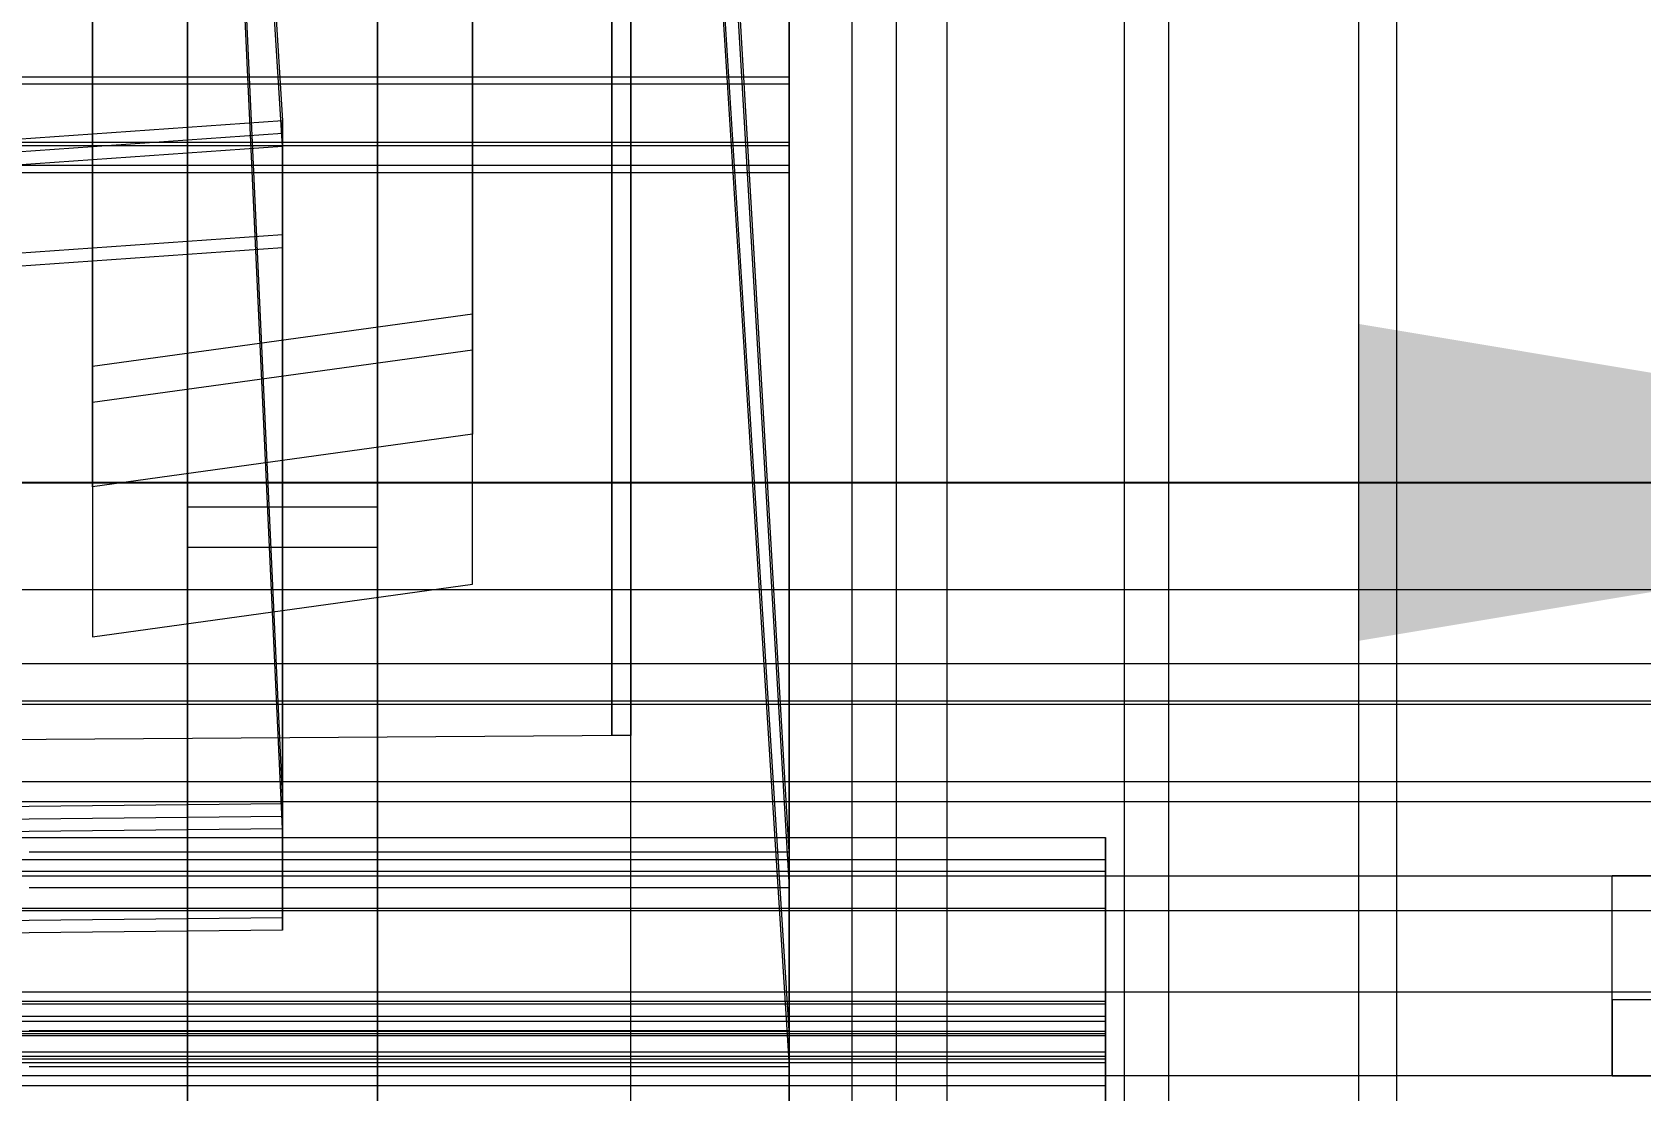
# Model space of a CAD drawing. Header units: millimetres. Extents: x -2500 to 58855, y -53268 to 6837.
# Drawn here: x 130.5 to 384.5, y -35396 to -35228.9 of the extents above; entities that cross this region are included whole.
import ezdxf

# ---------------------------------------------------------------- set-up
doc = ezdxf.new("R2010")
doc.units = ezdxf.units.MM
for name, color, linetype, lineweight in [('COTAS_O', 1, 'Continuous', 0), ('COTAS_R', 1, 'Continuous', 0), ('frontal_briquetadora', 7, 'Continuous', 0), ('frontal_C01', 7, 'Continuous', 0), ('frontal_C02', 7, 'Continuous', 0), ('frontal_C03', 7, 'Continuous', 0), ('frontal_C05', 7, 'Continuous', 0), ('frontal_dos-mix', 7, 'Continuous', 0), ('frontal_mix-C02', 7, 'Continuous', 0), ('frontal_secador', 7, 'Continuous', 0), ('frontal_tolva-C01', 7, 'Continuous', 0)]:
    doc.layers.add(name, color=color, linetype=linetype, lineweight=lineweight)
doc.dimstyles.new('R19_100', dxfattribs={"dimtxt": 250, "dimasz": 150, "dimexe": 150, "dimexo": 80, "dimgap": 100, "dimtad": 1, "dimtih": 1, "dimtoh": 1, "dimdsep": 46, "dimcen": 0.09, "dimadec": 0, "dimazin": 0, "dimtfac": 1, "dimtdec": 4, "dimtofl": 0, "dimtmove": 0, "dimatfit": 3, "dimfxl": 1, "dimtolj": 1, "dimtzin": 0, "dimarcsym": 0})

# ---------------------------------------------------------------- blocks, each defined once
blk = doc.blocks.new('*D37')
at = {"layer": 'COTAS_R', "color": 0, "lineweight": -2, "transparency": 16777216}
for p, q in [((-1750, -35420), (-1750, -34450)), ((2600, -35420), (2600, -34450)), ((-1600, -34600), (2450, -34600))]:
    blk.add_line(p, q, dxfattribs=at)
at = {"layer": 'COTAS_R', "color": 0, "transparency": 16777216}
for points in [[(-1600, -34575), (-1600, -34625), (-1750, -34600)], [(2450, -34575), (2450, -34625), (2600, -34600)]]:
    blk.add_solid(points, dxfattribs=at)
at = {"layer": 'Defpoints', "color": 0, "transparency": 16777216}
for p in [(2600, -34600), (-1750, -35500), (2600, -35500)]:
    blk.add_point(p, dxfattribs=at)
blk = doc.blocks.new('*D45')
at = {"layer": 'COTAS_O', "color": 0, "lineweight": -2, "transparency": 16777216}
for p, q in [((-1480, -35920), (-1480, -35150)), ((490, -35920), (490, -35150)), ((-1330, -35300), (340, -35300))]:
    blk.add_line(p, q, dxfattribs=at)
at = {"layer": 'COTAS_O', "color": 0, "transparency": 16777216}
for points in [[(-1330, -35275), (-1330, -35325), (-1480, -35300)], [(340, -35275), (340, -35325), (490, -35300)]]:
    blk.add_solid(points, dxfattribs=at)
at = {"layer": 'Defpoints', "color": 0, "transparency": 16777216}
for p in [(490, -35300), (-1480, -36000), (490, -36000)]:
    blk.add_point(p, dxfattribs=at)
blk = doc.blocks.new('*D47')
at = {"layer": 'COTAS_O', "color": 0, "lineweight": -2, "transparency": 16777216}
for p, q in [((-1400, -35920), (-1400, -35150)), ((1400, -35920), (1400, -35150)), ((-1250, -35300), (1250, -35300))]:
    blk.add_line(p, q, dxfattribs=at)
at = {"layer": 'COTAS_O', "color": 0, "transparency": 16777216}
for points in [[(-1250, -35275), (-1250, -35325), (-1400, -35300)], [(1250, -35275), (1250, -35325), (1400, -35300)]]:
    blk.add_solid(points, dxfattribs=at)
at = {"layer": 'Defpoints', "color": 0, "transparency": 16777216}
for p in [(1400, -35300), (-1400, -36000), (1400, -36000)]:
    blk.add_point(p, dxfattribs=at)

msp = doc.modelspace()

# ---------------------------------------------------------------- linework, layer by layer
at = {"layer": 'frontal_briquetadora'}
for p, q in [((340, -35988), (340, -34950)), ((346, -35988), (346, -34950))]:
    msp.add_line(p, q, dxfattribs=at)
at = {"layer": 'frontal_C01'}
for p, q in [((250, -35735.764), (250, -32680.37)), ((250, -32685.104), (250, -35740.498)), ((250, -35358.334), (228.298, -34987.381)), ((228.298, -34993.069), (250, -35364.021)), ((200, -35145.894), (200, -35273.438)), ((200, -35151.578), (200, -35279.122)), ((200, -35164.841), (200, -35292.385)), ((140, -35281.728), (140, -35176.603)), ((140, -35287.412), (140, -35182.288)), ((200, -35316.069), (200, -35188.525)), ((140, -35300.675), (140, -35195.551)), ((155, -35623.419), (155, -35202.487)), ((185, -35202.487), (185, -35623.419)), ((155, -35208.891), (155, -35629.823)), ((185, -35629.823), (185, -35208.891)), ((140, -35219.235), (140, -35324.359)), ((200, -35273.438), (140, -35281.728)), ((200, -35279.122), (200, -35273.438)), ((200, -35279.122), (140, -35287.412)), ((200, -35292.385), (200, -35279.122)), ((140, -35281.728), (140, -35287.412)), ((140, -35287.412), (140, -35300.675)), ((200, -35292.385), (140, -35300.675)), ((200, -35316.069), (200, -35292.385)), ((140, -35300.675), (140, -35324.359)), ((155, -35310.272), (155, -35303.868)), ((155, -35303.868), (185, -35303.868)), ((155, -35714.669), (155, -35303.868)), ((185, -35303.868), (185, -35310.272)), ((185, -35303.868), (185, -35714.669)), ((185, -35310.272), (155, -35310.272)), ((155, -35310.272), (155, -35721.072)), ((185, -35721.072), (185, -35310.272)), ((140, -35324.359), (200, -35316.069)), ((-450, -35334.472), (450, -35334.472)), ((450, -35347.279), (-450, -35347.279)), ((-300, -35356.057), (300, -35356.057)), ((300, -35359.591), (300, -35356.057)), ((300, -35356.057), (300, -35381.955)), ((130, -35358.334), (250, -35358.334)), ((250, -35364.021), (250, -35358.334)), ((300, -35359.591), (-300, -35359.591)), ((300, -35361.443), (-300, -35361.443)), ((300, -35385.017), (300, -35359.591)), ((300, -35386.623), (300, -35361.443)), ((300, -35361.443), (300, -35367.204)), ((250, -35364.021), (130, -35364.021)), ((450, -35367.63), (-450, -35367.63)), ((-300, -35367.204), (300, -35367.204)), ((300, -35367.204), (300, -35391.614)), ((-450, -35380.437), (450, -35380.437)), ((300, -35381.955), (-300, -35381.955)), ((300, -35381.955), (300, -35385.017)), ((-300, -35382.329), (300, -35382.329)), ((300, -35384.293), (-300, -35384.293)), ((300, -35382.329), (300, -35431.355)), ((300, -35382.329), (300, -35384.293)), ((300, -35433.319), (300, -35384.293)), ((-300, -35385.017), (300, -35385.017)), ((-300, -35386.623), (300, -35386.623)), ((300, -35391.614), (300, -35386.623)), ((300, -35387.348), (-300, -35387.348)), ((300, -35434.716), (300, -35387.348)), ((300, -35390.55), (300, -35387.348)), ((-300, -35390.55), (300, -35390.55)), ((300, -35391.614), (-300, -35391.614)), ((300, -35390.55), (300, -35437.918))]:
    msp.add_line(p, q, dxfattribs=at)
at = {"layer": 'frontal_C02'}
for p, q in [((250, -35767.535), (250, -32976.99)), ((250, -32981.769), (250, -35772.314)), ((250, -35386.528), (228.298, -35041.759)), ((228.298, -35047.5), (250, -35392.269)), ((-450, -35316.924), (450, -35316.924)), ((450, -35328.615), (-450, -35328.615)), ((450, -35350.396), (-450, -35350.396)), ((-450, -35362.087), (450, -35362.087)), ((-300, -35387.01), (300, -35387.01)), ((130, -35386.528), (250, -35386.528)), ((250, -35392.269), (250, -35386.528)), ((300, -35391.059), (300, -35387.01)), ((300, -35387.01), (300, -35412.781)), ((300, -35389.935), (-300, -35389.935)), ((300, -35391.059), (-300, -35391.059)), ((250, -35392.269), (130, -35392.269)), ((300, -35415.315), (300, -35389.935)), ((300, -35389.935), (300, -35395.193)), ((300, -35416.29), (300, -35391.059)), ((-300, -35395.193), (300, -35395.193)), ((300, -35395.193), (300, -35419.872))]:
    msp.add_line(p, q, dxfattribs=at)
at = {"layer": 'frontal_C03'}
for p, q in [((250, -35246.305), (250, -32596.305)), ((250, -32601.121), (250, -35251.121)), ((250, -35219.937), (250, -35236.054)), ((250, -35237.141), (250, -35221.476)), ((250, -35236.054), (-250, -35236.054)), ((250, -35237.141), (-250, -35237.141)), ((250, -35236.054), (250, -35246.305)), ((250, -35246.868), (250, -35237.141)), ((-250, -35246.305), (250, -35246.305)), ((250, -35246.868), (-250, -35246.868)), ((250, -35246.305), (250, -35251.121)), ((250, -35246.305), (250, -35249.994)), ((250, -35249.994), (250, -35246.868)), ((250, -35249.994), (-250, -35249.994)), ((250, -35251.121), (-250, -35251.121)), ((380, -35381.683), (380, -35362.052)), ((380, -35362.052), (480, -35362.052)), ((380, -35393.683), (380, -35362.052)), ((480, -35381.683), (380, -35381.683)), ((380, -35381.683), (380, -35393.683)), ((430, -35393.683), (-430, -35393.683)), ((380, -35393.683), (480, -35393.683))]:
    msp.add_line(p, q, dxfattribs=at)
at = {"layer": 'frontal_C05'}
for p, q in [((260, -35980), (260, -35030)), ((267, -35980), (267, -35030)), ((303, -35980), (303, -35030)), ((310, -35980), (310, -35030))]:
    msp.add_line(p, q, dxfattribs=at)
at = {"layer": 'frontal_dos-mix'}
for p, q in [((225, -35980), (225, -33282.5)), ((275, -35980), (275, -33282.5))]:
    msp.add_line(p, q, dxfattribs=at)
at = {"layer": 'frontal_mix-C02'}
for p, q in [((150, -34915), (170, -35242.926)), ((150, -34915), (170, -35350.691)), ((170, -35246.926), (150, -34919)), ((170, -35354.691), (150, -34919)), ((170, -35242.926), (-170, -35266.906)), ((170, -35244.926), (-170, -35268.906)), ((170, -35246.926), (170, -35242.926)), ((170, -35242.926), (170, -35260.926)), ((170, -35244.926), (170, -35242.926)), ((170, -35350.691), (170, -35242.926)), ((170, -35262.926), (170, -35244.926)), ((170, -35352.691), (170, -35244.926)), ((-170, -35270.906), (170, -35246.926)), ((170, -35246.926), (170, -35354.691)), ((170, -35260.926), (-170, -35284.906)), ((170, -35262.926), (170, -35260.926)), ((170, -35368.691), (170, -35260.926)), ((-170, -35286.906), (170, -35262.926)), ((170, -35262.926), (170, -35370.691)), ((-170, -35354.097), (170, -35350.691)), ((170, -35354.691), (170, -35350.691)), ((170, -35350.691), (170, -35368.691)), ((170, -35352.691), (170, -35350.691)), ((-170, -35356.097), (170, -35352.691)), ((170, -35370.691), (170, -35352.691)), ((170, -35354.691), (-170, -35358.097)), ((-170, -35372.097), (170, -35368.691)), ((170, -35370.691), (170, -35368.691)), ((170, -35370.691), (-170, -35374.097))]:
    msp.add_line(p, q, dxfattribs=at)
at = {"layer": 'frontal_secador'}
for p, q in [((-1400, -35335), (1400, -35335)), ((-1375, -35335), (1375, -35335))]:
    msp.add_line(p, q, dxfattribs=at)
at = {"layer": 'frontal_tolva-C01'}
for p, q in [((222, -35198.574), (222, -35339.931)), ((225, -35339.931), (225, -35198.574)), ((222, -35339.931), (222, -35214.574)), ((225, -35214.574), (225, -35339.931)), ((225, -35339.931), (-225, -35343.142)), ((225, -35339.931), (222, -35339.931))]:
    msp.add_line(p, q, dxfattribs=at)

# ---------------------------------------------------------------- dimensions: what is measured, and where the dimension line sits
at = {"layer": 'COTAS_O'}
for p1, p2, picture, middle in [((-1480, -36000), (490, -36000), '*D45', (-495, -35300)), ((-1400, -36000), (1400, -36000), '*D47', (0, -35300))]:
    dim = msp.add_aligned_dim(p1=p1, p2=p2, distance=700, text='<> O', dimstyle='R19_100', dxfattribs=at)
    dim.commit()
    dim.dimension.update_dxf_attribs({"geometry": picture, "text_midpoint": middle})
at = {"layer": 'COTAS_R'}
dim = msp.add_aligned_dim(p1=(-1750, -35500), p2=(2600, -35500), distance=900, text='<> R', dimstyle='R19_100', dxfattribs=at)
dim.commit()
dim.dimension.update_dxf_attribs({"geometry": '*D37', "text_midpoint": (425, -34600)})

doc.saveas('drawing.dxf')
